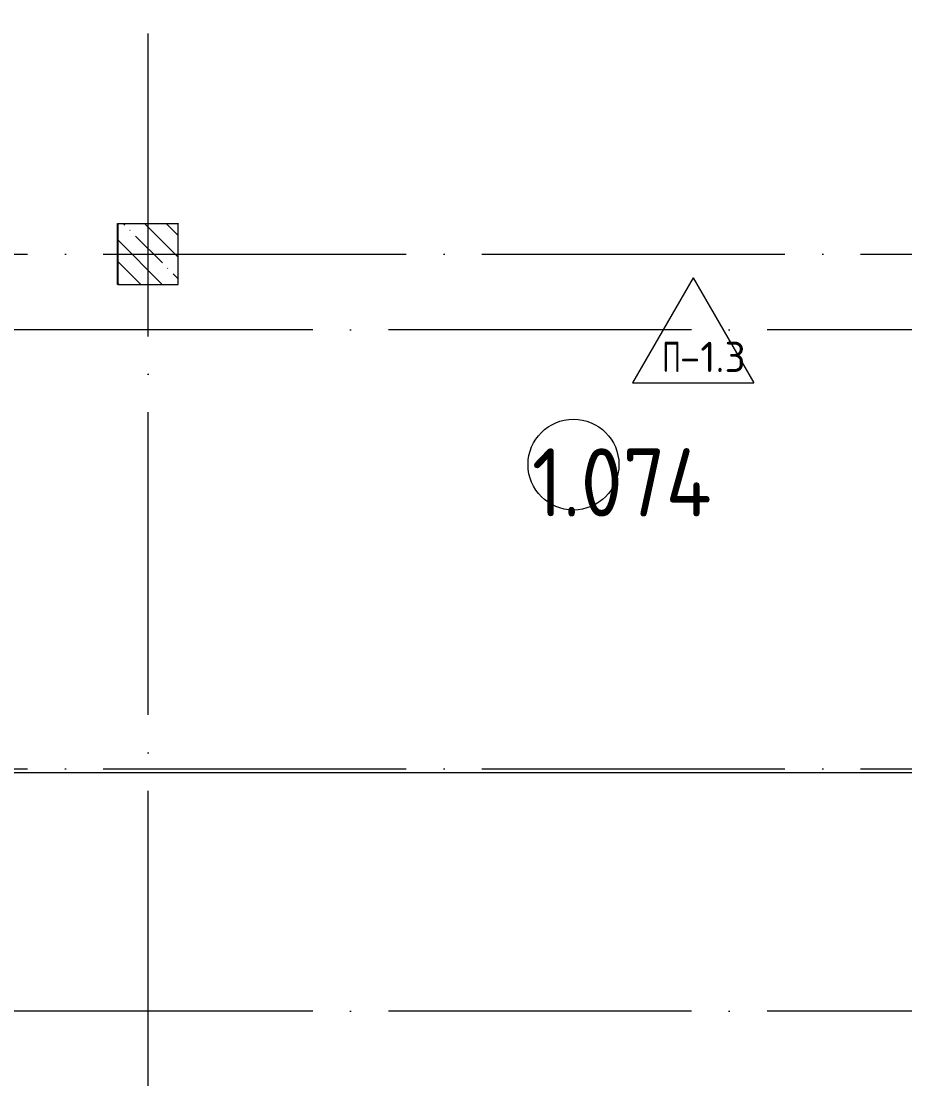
# Model space of a CAD drawing. Header units: millimetres. Extents: x -592259 to 288321, y -552984 to 293768.
# Drawn here: x 136700 to 142535, y 17178 to 24164 of the extents above; entities that cross this region are included whole.
import ezdxf

# ---------------------------------------------------------------- set-up
doc = ezdxf.new("R2010")
doc.units = ezdxf.units.MM
doc.linetypes.add('ADSK_Линия сетки', pattern=[2500, 2000, -250, 0, -250])
for name, color, linetype, lineweight in [('A-AREA-____-IDEN', 250, 'Continuous', 9), ('A-FLOR-____-IDEN', 250, 'Continuous', 9), ('A-FLOR-____-OTLN', 250, 'Continuous', 9), ('S-COLS-____-MCUT', 250, 'Continuous', 25), ('S-COLS-____-OTLN', 250, 'Continuous', 9), ('S-GRID-____-OTLN', 250, 'Continuous', 9)]:
    doc.layers.add(name, color=color, linetype=linetype, lineweight=lineweight)
doc.styles.add('ISOCPEUR_1', font='isocpeur.ttf', dxfattribs={"width": 0.9, "height": 250})
doc.styles.add('ISOCPEUR_2', font='isocpeur.ttf', dxfattribs={"height": 160})

# ---------------------------------------------------------------- blocks, each defined once
blk = doc.blocks.new('BSC_Колонна _Прямоугольная - 400x400-V65-АР1_Маркировочный план 1 этажа С2и3')
at = {"layer": 'S-COLS-____-OTLN', "lineweight": 5}
h = blk.add_hatch(dxfattribs=at)
h.set_pattern_fill('FP_101', color=256, style=0, pattern_type=2)
h.set_pattern_definition([(135, (-125249.98, -22625), (-142.5612, -142.5612), []), (135, (-125107.42, -22625), (-142.5612, -142.5612), [252.016, -50.403, 3.353, -47.05])])
h.paths.add_polyline_path([(-200, -200), (200, -200), (200, 200), (-200, 200), (-200, -198)])
at = {"layer": 'S-COLS-____-MCUT', "lineweight": 5}
for p, q in [((200, 200), (-200, 200)), ((-200, 200), (-200, -200)), ((200, -200), (200, 200)), ((-200, -200), (200, -200))]:
    blk.add_line(p, q, dxfattribs=at)
blk = doc.blocks.new('AAR_СКБ_Марка_Помещения_мал - Номер-28977439-АР1_Маркировочный план 1 этажа С2и3')
at = {"layer": 'A-AREA-____-IDEN'}
blk.add_circle((-0.028, 0), 3, dxfattribs=at)
blk = doc.blocks.new('AAR_СКБ_Марка_Перекрытия - Марка пола-17325028-АР1_Маркировочный план 1 этажа С2и3')
at = {"layer": 'A-FLOR-____-IDEN'}
for p, q in [((0, 6.932), (-4.002, 0)), ((0, 6.932), (4.002, 0)), ((-4.002, 0), (4.002, 0))]:
    blk.add_line(p, q, dxfattribs=at)

msp = doc.modelspace()

# ---------------------------------------------------------------- linework, layer by layer
at = {"layer": 'A-FLOR-____-OTLN', "color": 18, "lineweight": 5, "true_color": 0x000000}
for p, q in [((137335.4138, 22425), (137335.4138, 22827.5)), ((137335.4138, 22827.5), (137737.9138, 22827.5)), ((137737.9138, 22827.5), (137737.9138, 22824.9994)), ((137337.8919, 22425), (137335.4138, 22425)), ((144587.8919, 19199.9994), (133687.8919, 19199.9994))]:
    msp.add_line(p, q, dxfattribs=at)
at = {"layer": 'S-GRID-____-OTLN', "color": 18, "linetype": 'ADSK_Линия сетки', "true_color": 0x000000}
for p, q in [((137537.9138, -2919.5356), (137537.9138, 61063.6538)), ((77240.3519, 22625), (167356.8279, 22625)), ((168626.8279, 22125), (111607.9138, 22125)), ((77240.3519, 19225), (168626.8279, 19225)), ((168626.8279, 17625), (111607.9138, 17625))]:
    msp.add_line(p, q, dxfattribs=at)

# ---------------------------------------------------------------- block references
at = {"layer": 'A-AREA-____-IDEN', "color": 18, "true_color": 0x000000, "xscale": 99.99999999999993, "yscale": 99.99999999999993, "zscale": 99.99999999999993}
msp.add_blockref('AAR_СКБ_Марка_Помещения_мал - Номер-28977439-АР1_Маркировочный план 1 этажа С2и3', (140349.8357, 21234.9592), dxfattribs=at)
at = {"layer": 'A-FLOR-____-IDEN', "color": 18, "true_color": 0x000000, "xscale": 99.99999999999993, "yscale": 99.99999999999993, "zscale": 99.99999999999993}
msp.add_blockref('AAR_СКБ_Марка_Перекрытия - Марка пола-17325028-АР1_Маркировочный план 1 этажа С2и3', (141137.9138, 21774.9994), dxfattribs=at)
at = {"layer": 'S-COLS-____-OTLN', "color": 18, "lineweight": 5, "true_color": 0x000000}
msp.add_blockref('BSC_Колонна _Прямоугольная - 400x400-V65-АР1_Маркировочный план 1 этажа С2и3', (137537.8919, 22624.9994), dxfattribs=at)

# ---------------------------------------------------------------- texts
at = {"layer": 'A-AREA-____-IDEN', "color": 18, "true_color": 0x000000, "insert": (140072.3354, 21342.4448), "char_height": 450, "width": 628.523, "attachment_point": 1, "style": 'ISOCPEUR_1'}
msp.add_mtext('1.074', dxfattribs=at)
at = {"layer": 'A-FLOR-____-IDEN', "color": 18, "true_color": 0x000000, "char_height": 200, "attachment_point": 1, "style": 'ISOCPEUR_2'}
for s, insert, width in [('\\fISOCPEUR|b0|i0|c204|p34|;\\W.7;П', (140932.6789, 22046.3852), 140.295312), ('-1.3', (141048.4341, 22046.3852), 381.60325)]:
    msp.add_mtext(s, dxfattribs=dict(at, insert=insert, width=width))

doc.saveas('drawing.dxf')
